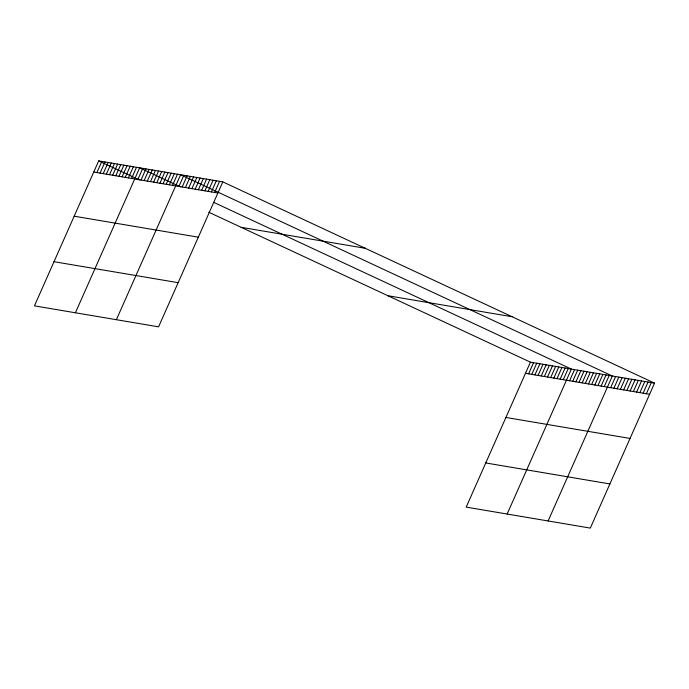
<?xml version="1.0" encoding="UTF-8"?>
<svg xmlns="http://www.w3.org/2000/svg" width="689" height="689" viewBox="0 0 689 689"><rect width="100%" height="100%" fill="white"/><g stroke="black" fill="none" stroke-linecap="round" stroke-linejoin="round"><path stroke-width="1.03" d="M222.814 181.887L98.682 160.899L34.45 305.856L158.582 326.836L222.814 181.887L654.55 383.144L590.318 528.101L466.186 507.113L530.418 362.164L654.55 383.144M96.899 172.577L101.834 161.433M100.051 173.111L104.986 161.967M103.204 173.637L108.139 162.501M106.356 174.171L111.291 163.035M109.499 174.705L114.443 163.569M112.651 175.239L117.595 164.094M115.804 175.773L120.739 164.628M118.956 176.306L123.891 165.162M122.108 176.832L127.043 165.696M125.26 177.366L130.195 166.23M128.412 177.9L133.347 166.764M131.565 178.434L136.5 167.298M75.411 312.78L139.652 167.823L180.354 186.805M137.86 179.502L142.795 168.357M141.012 180.036L145.947 168.891M144.165 180.561L149.1 169.425M147.317 181.095L152.252 169.959M150.469 181.629L155.404 170.493M153.621 182.163L158.556 171.027M156.773 182.697L161.708 171.552M159.917 183.231L164.86 172.086M163.069 183.765L168.004 172.62M166.221 184.29L171.156 173.154M169.373 184.824L174.308 173.688M172.526 185.358L177.461 174.222M116.381 319.705L180.613 174.748L612.349 376.013L548.108 520.962M178.925 186.443L183.86 175.299M182.172 186.986L187.107 175.85M185.419 187.537L190.353 176.401M188.665 188.088L193.6 176.944M191.912 188.64L196.847 177.495M195.159 189.182L200.094 178.046M198.398 189.733L203.341 178.597M201.644 190.285L206.588 179.14M204.891 190.827L209.835 179.691M208.138 191.378L213.082 180.242M211.385 191.93L216.32 180.785M214.632 192.481L219.567 181.336M528.635 373.834L533.57 362.69M531.779 374.368L536.722 363.224M534.931 374.902L539.875 363.758M538.083 375.427L543.018 364.292M541.235 375.961L546.17 364.825M544.388 376.495L549.322 365.359M547.54 377.029L552.475 365.885M550.692 377.563L555.627 366.419M553.844 378.097L558.779 366.953M556.988 378.623L561.931 367.487M560.14 379.157L565.075 368.021M563.292 379.691L568.227 368.555M507.147 514.037L571.379 369.089L213.659 202.325M569.596 380.759L574.531 369.614M572.748 381.293L577.683 370.148M575.901 381.827L580.836 370.682M579.053 382.352L583.988 371.216M582.196 382.886L587.14 371.75M585.349 383.42L590.284 372.284M588.501 383.954L593.436 372.818M591.653 384.488L596.588 373.343M594.805 385.022L599.74 373.877M597.957 385.556L602.892 374.411M601.109 386.081L606.044 374.945M604.253 386.615L609.197 375.479M610.652 387.7L615.596 376.556M613.899 388.251L618.834 377.107M617.146 388.794L622.081 377.658M620.393 389.345L625.328 378.209M623.64 389.896L628.575 378.752M626.887 390.439L631.822 379.303M630.134 390.99L635.069 379.854M633.38 391.541L638.315 380.397M636.627 392.093L641.562 380.948M639.874 392.635L644.809 381.499M643.121 393.186L648.056 382.05M646.368 393.738L651.303 382.593M93.747 172.043L217.879 193.023M241.159 227.318L365.291 248.298M74.179 216.2L198.311 237.188M387.941 295.745L512.082 316.733M54.018 261.699L178.15 282.679M525.483 373.3L649.615 394.289M505.915 417.456L630.047 438.445M485.754 462.956L609.886 483.936M98.682 160.899L139.393 179.881M208.776 212.221L530.418 362.164"/></g></svg>
